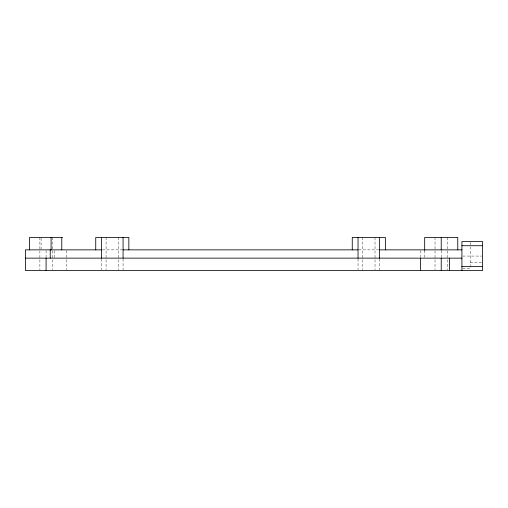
<?xml version="1.0" encoding="UTF-8"?>
<svg xmlns="http://www.w3.org/2000/svg" width="508" height="508" viewBox="0 0 508 508"><rect width="100%" height="100%" fill="white"/><g stroke="black" fill="none" stroke-linecap="round" stroke-linejoin="round"><path stroke-width="0.38" stroke-dasharray="2.54 1.91" d="M102.426 249.86L122.301 249.86M358.667 249.86L378.543 249.86M462.667 256.07L481.825 256.07M470.186 262.687L481.825 262.687M462.667 268.484L470.186 268.484L470.186 241.586M447.434 237.452L447.434 269.761M441.223 250.615L441.223 257.385M435.019 237.452L435.019 269.761M424.675 250.476L424.675 257.372M420.535 250.615L420.535 257.385M379.597 258.915L379.597 269.773M375.025 237.452L375.025 269.761M362.61 237.452L362.61 269.761M358.038 258.915L358.038 269.773M123.069 258.915L123.069 269.773M118.497 237.452L118.497 269.761M106.083 237.452L106.083 269.761M101.511 258.915L101.511 269.773M66.777 250.628L66.777 269.786M54.362 250.615L54.362 258.14M52.292 237.452L52.292 269.761M46.088 250.615L46.088 258.14M41.091 238.227L41.091 249.085M39.884 237.452L39.884 269.761"/><path stroke-width="0.76" d="M62.636 237.452L29.54 237.452L29.54 249.86M461.912 245.726L482.6 245.726M101.511 249.86L25.4 249.86L25.4 270.548L482.6 270.548L482.6 241.586L461.912 241.586L461.912 270.548M123.069 249.86L358.038 249.86M379.597 249.86L461.912 249.86M25.4 258.14L461.912 258.14M461.912 266.414L482.6 266.414M457.772 249.86L457.772 237.452L424.675 237.452L424.675 250.476M449.497 258.14L449.497 270.548M441.223 237.452L441.223 249.86M441.223 258.14L441.223 270.548M420.535 258.14L420.535 270.548M385.369 249.86L385.369 237.452L352.266 237.452L352.266 249.86M379.597 237.452L379.597 258.14M358.038 237.452L358.038 258.14M128.841 249.86L128.841 237.452L95.739 237.452L95.739 249.86M123.069 237.452L123.069 258.14M101.511 237.452L101.511 258.14M61.779 237.452L61.779 249.86M51.086 237.452L51.086 249.86M50.228 249.86L50.228 258.14M46.088 258.14L46.088 270.548"/></g></svg>
